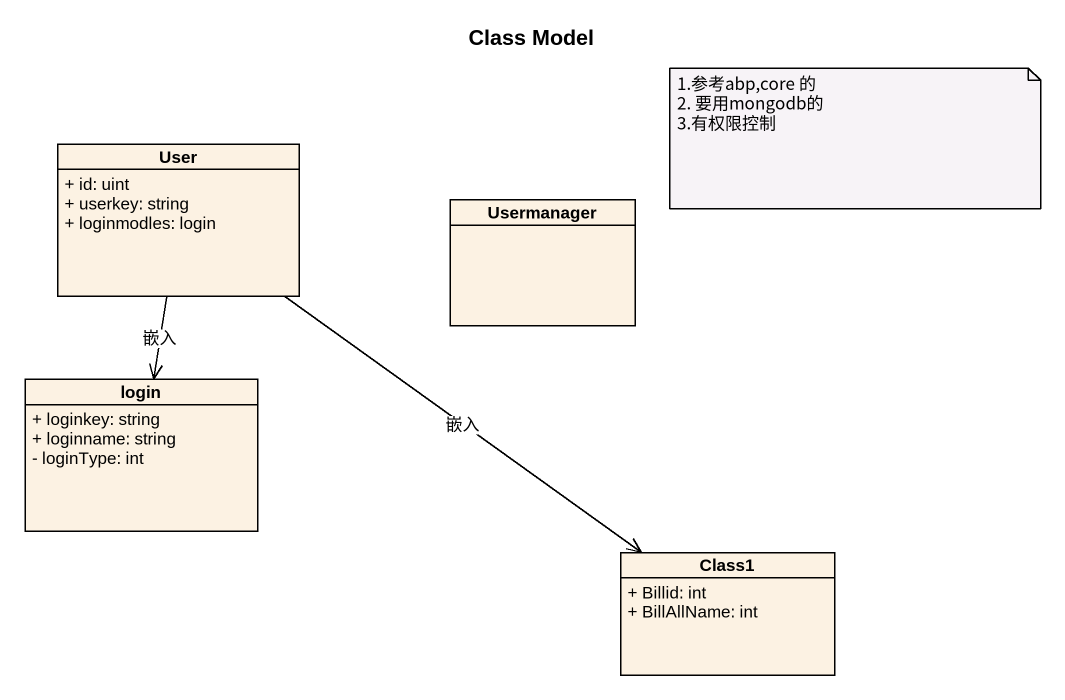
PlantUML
@startuml
title Class Model
hide circle
hide empty members
skinparam classAttributeIconSize 0
class User {
  + id: uint
  + userkey: string
  + loginmodles: login
}
class Usermanager
class login {
  + loginkey: string
  + loginname: string
  - loginType: int
}
class Class1 {
  + Billid: int
  + BillAllName: int
}
User --> login : 嵌入
User --> Class1 : 嵌入
note as N1
  1.参考abp,core 的
  2. 要用mongodb的
  3.有权限控制
end note
@enduml
